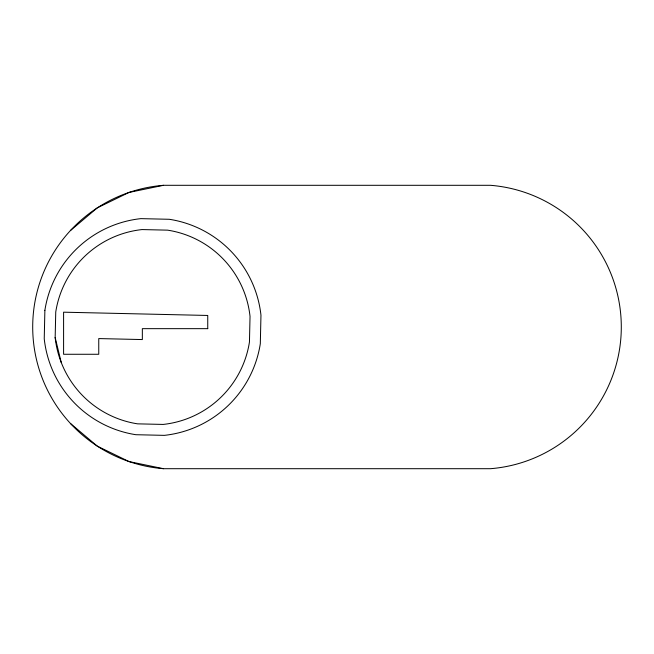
<?xml version="1.0" encoding="UTF-8"?>
<svg xmlns="http://www.w3.org/2000/svg" width="654" height="654" viewBox="0 0 654 654"><rect width="100%" height="100%" fill="white"/><g stroke="black" fill="none" stroke-linecap="round" stroke-linejoin="round"><path stroke-width="0.98" d="M55.165 337.587L55.745 312.007A98.002 98.002 0 0 1 142.016 229.57L167.588 230.151A98.002 98.002 0 0 1 250.032 316.413L249.452 341.993A98.002 98.002 0 0 1 163.189 424.43L137.61 423.849A98.002 98.002 0 0 1 55.165 337.587L61.231 362.447M70.395 230.576L97.315 207.849L129.002 192.448L163.5 185.303L490.5 185.303A142.155 142.155 0 0 1 621.3 327A142.155 142.155 0 0 1 490.5 468.697L163.5 468.697L129.002 461.552L97.315 446.151L70.395 423.424M163.5 468.697A142.155 142.155 0 0 1 32.7 327A142.155 142.155 0 0 1 163.5 185.303M44.881 310.323L44.235 338.772A108.997 108.997 0 0 0 135.926 434.714L164.375 435.36A108.997 108.997 0 0 0 260.317 343.677L260.962 315.228A108.997 108.997 0 0 0 169.272 219.286L140.823 218.64A108.997 108.997 0 0 0 44.881 310.323M207.743 328.66L142.343 328.66L142.343 339.565L98.754 338.576L98.754 354.272L63.593 354.272L63.593 312.187L207.743 315.457L207.743 328.66"/></g></svg>
